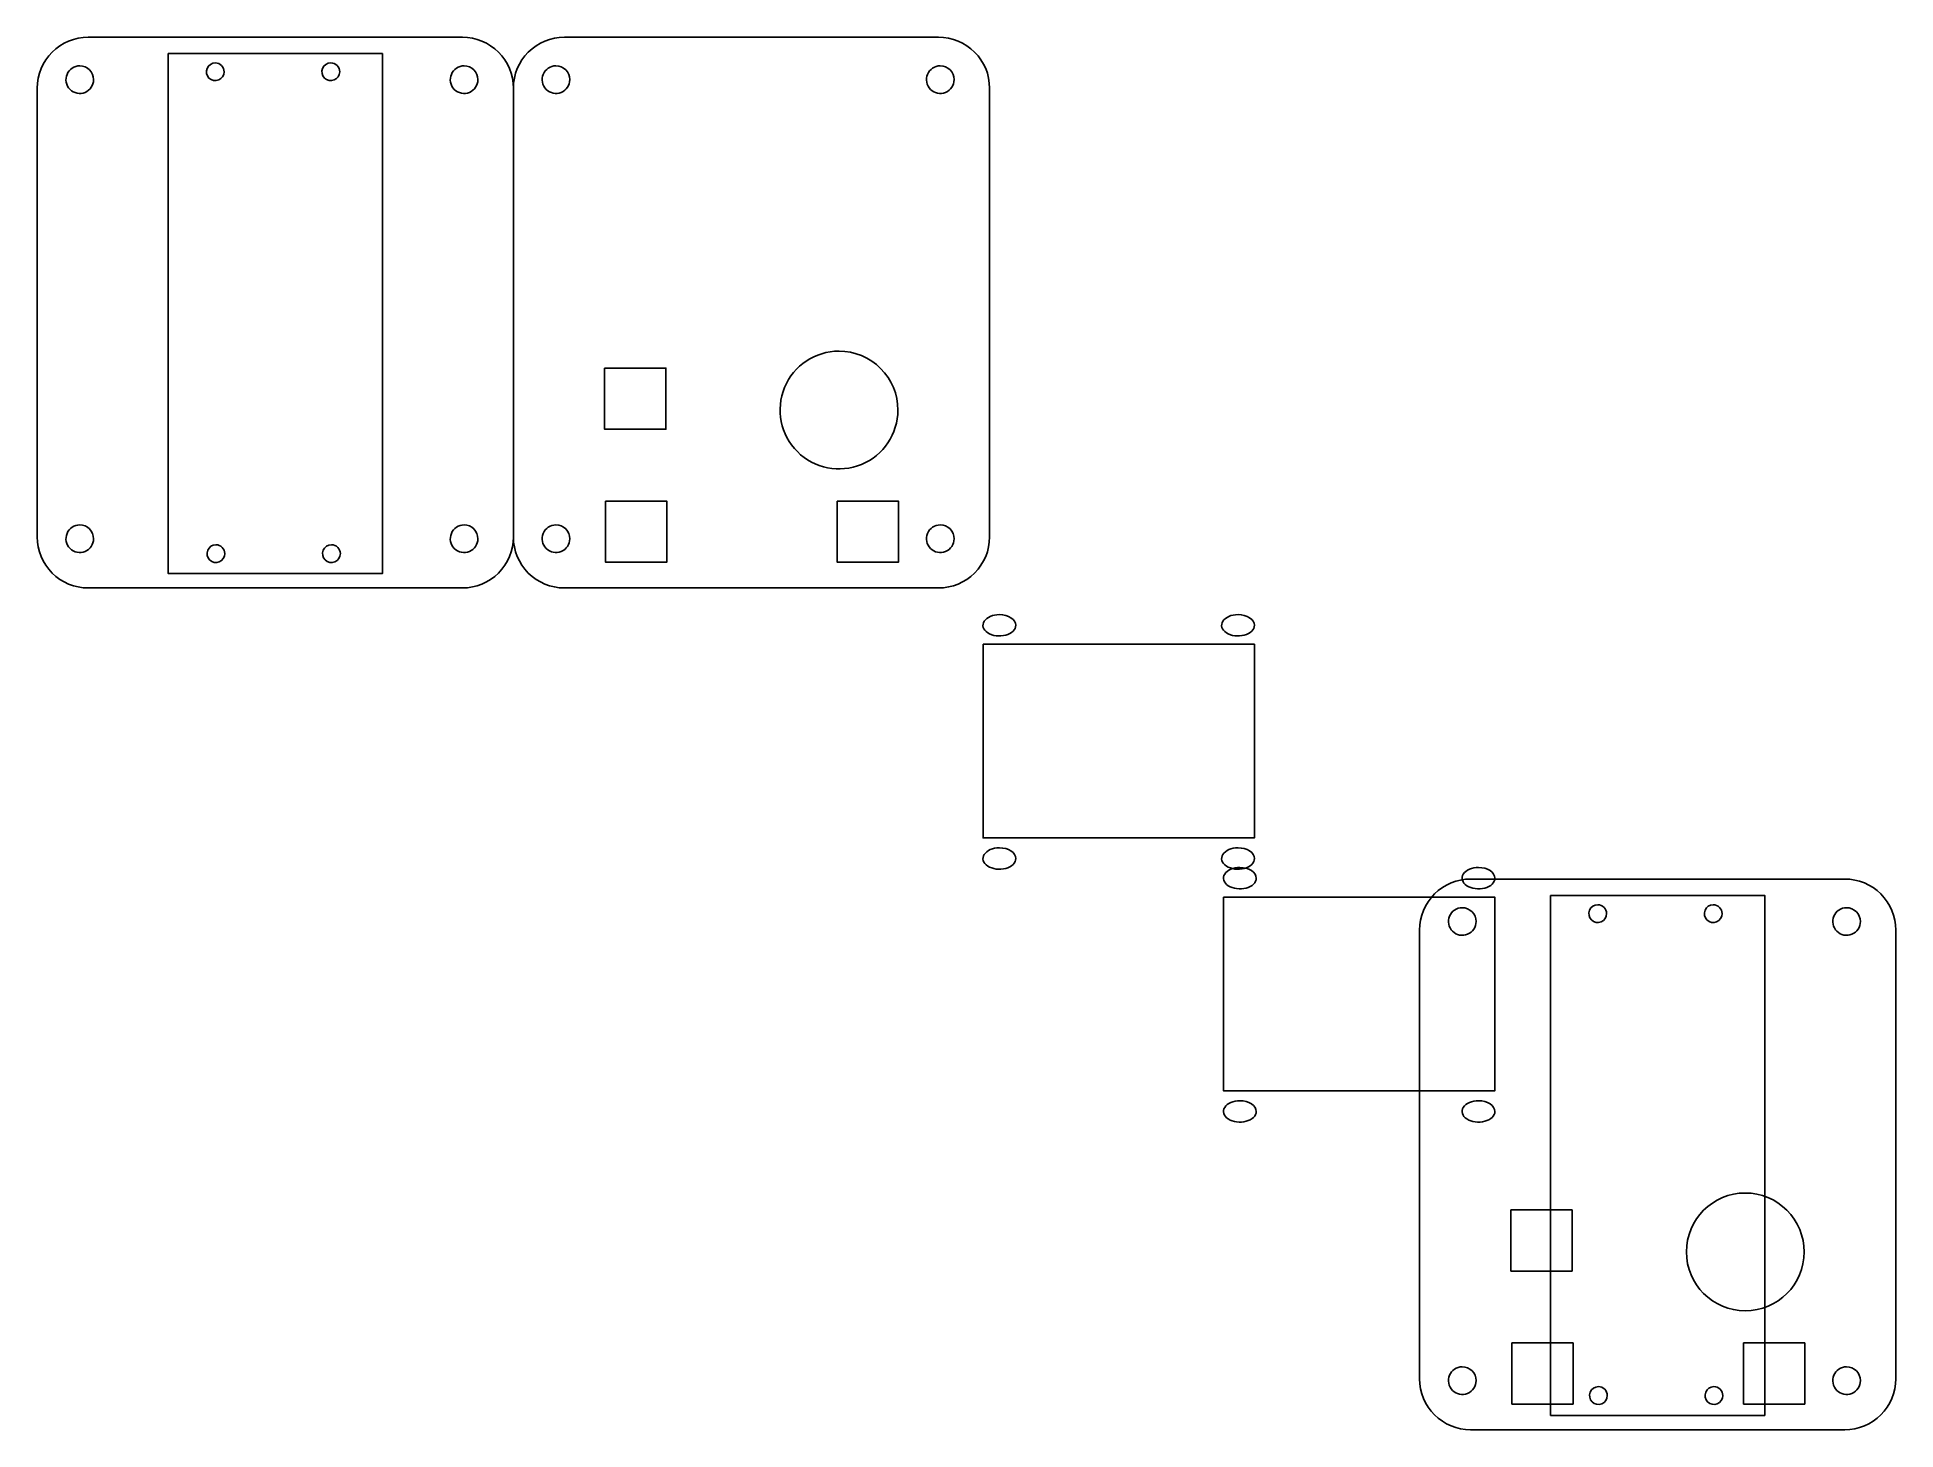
# Model space of a CAD drawing. Extents: x 12 to 701, y -233 to 283.
import ezdxf

# ---------------------------------------------------------------- set-up
doc = ezdxf.new("R2010")
doc.units = 0
for name, color, linetype in [('borad', 7, 'CONTINUOUS'), ('OLED', 7, 'CONTINUOUS'), ('pico', 7, 'CONTINUOUS')]:
    doc.layers.add(name, color=color, linetype=linetype)

msp = doc.modelspace()

# ---------------------------------------------------------------- linework, layer by layer
at = {"layer": 'borad', "color": 1}
for points in [[(31.304985, 283.457492), (169.979653, 283.457492)], [(207.774924, 283.457492), (346.449592, 283.457492)], [(12.407347, 98.176959), (12.407347, 264.559854)], [(188.877286, 98.176959), (188.877286, 264.559854)], [(188.877291, 264.559854), (188.877291, 98.176959)], [(365.34723, 264.559854), (365.34723, 98.176959)], [(169.979653, 79.279321), (31.304985, 79.279321)], [(346.449592, 79.279321), (207.774924, 79.279321)], [(543.626306, -28.616542), (682.300974, -28.616542)], [(524.728668, -213.897075), (524.728668, -47.51418)], [(701.198612, -47.51418), (701.198612, -213.897075)], [(682.300974, -232.794712), (543.626306, -232.794712)]]:
    msp.add_lwpolyline(points, dxfattribs=at)
for points in [[(31.304985, 283.457492)], [(207.774924, 283.457492)], [(60.95729, 277.38981), (140.327369, 277.38981), (140.327369, 84.633904), (60.95729, 84.633904)], [(28.194614, 272.837012)], [(78.409576, 273.919413)], [(121.219971, 273.919413)], [(170.62086, 272.837012)], [(204.664551, 272.837012)], [(347.090804, 272.837012)], [(309.558104, 167.069841)], [(222.709754, 160.806973), (245.386919, 160.806973), (245.386919, 138.129808), (222.709754, 138.129808)], [(223.044593, 111.499268), (245.721759, 111.499268), (245.721759, 88.822103), (223.044593, 88.822103)], [(308.925283, 111.499268), (331.602448, 111.499268), (331.602448, 88.822103), (308.925283, 88.822103)], [(28.194614, 102.651045)], [(170.62086, 102.651045)], [(204.664551, 102.651075)], [(347.090804, 102.651075)], [(78.652774, 95.288015)], [(121.463172, 95.288015)], [(368.991626, 69.409581)], [(457.432571, 69.409581)], [(362.944382, 58.428054), (463.479815, 58.428054), (463.479815, -13.382969), (362.944382, -13.382969)], [(368.991626, -17.054251)], [(457.432571, -17.054251)], [(543.626306, -28.616542)], [(540.515943, -39.237023)], [(682.942148, -39.237023)], [(540.515943, -209.422984)], [(682.942148, -209.422984)]]:
    msp.add_lwpolyline(points, close=True, dxfattribs=at)
for points in [[(17.942337, 277.922502), (21.486332, 281.466496), (26.29302, 283.457492), (31.304985, 283.457492)], [(169.979653, 283.457492), (174.991619, 283.457492), (179.798307, 281.466496), (183.342301, 277.922502)], [(194.412276, 277.922502), (197.956271, 281.466496), (202.762959, 283.457492), (207.774924, 283.457492)], [(346.449592, 283.457492), (351.461558, 283.457492), (356.268246, 281.466496), (359.81224, 277.922502)], [(12.407347, 264.559854), (12.407347, 269.571819), (14.398343, 274.378507), (17.942337, 277.922502)], [(183.342301, 277.922502), (186.886296, 274.378507), (188.877291, 269.571819), (188.877291, 264.559854)], [(188.877286, 264.559854), (188.877286, 269.571819), (190.868282, 274.378507), (194.412276, 277.922502)], [(359.81224, 277.922502), (363.356235, 274.378507), (365.34723, 269.571819), (365.34723, 264.559854)], [(23.46375, 269.67595), (22.671171, 267.762494), (23.109272, 265.560011), (24.573768, 264.095516)], [(28.194614, 272.837012), (26.123504, 272.837012), (24.25633, 271.589406), (23.46375, 269.67595)], [(31.815461, 271.337209), (30.855152, 272.297517), (29.552695, 272.837012), (28.194614, 272.837012)], [(33.315264, 267.716362), (33.315264, 269.074443), (32.775769, 270.3769), (31.815461, 271.337209)], [(75.368306, 271.887302), (74.858791, 270.657223), (75.140427, 269.241341), (76.081889, 268.299879)], [(78.409576, 273.919413), (77.078148, 273.919413), (75.877822, 273.11738), (75.368306, 271.887302)], [(80.737263, 272.955253), (80.119922, 273.572594), (79.282628, 273.919413), (78.409576, 273.919413)], [(79.669311, 267.586297), (80.89939, 268.095812), (81.701423, 269.296139), (81.701423, 270.627566)], [(81.701423, 270.627566), (81.701423, 271.500618), (81.354604, 272.337912), (80.737263, 272.955253)], [(118.178701, 271.887302), (117.669186, 270.657223), (117.950822, 269.241341), (118.892284, 268.299879)], [(121.219971, 273.919413), (119.888543, 273.919413), (118.688217, 273.11738), (118.178701, 271.887302)], [(123.547658, 272.955253), (122.930317, 273.572594), (122.093023, 273.919413), (121.219971, 273.919413)], [(122.479706, 267.586297), (123.709785, 268.095812), (124.511818, 269.296139), (124.511818, 270.627566)], [(124.511818, 270.627566), (124.511818, 271.500618), (124.164999, 272.337912), (123.547658, 272.955253)], [(165.889997, 269.67595), (165.097417, 267.762494), (165.535518, 265.560011), (167.000014, 264.095516)], [(170.62086, 272.837012), (168.549751, 272.837012), (166.682576, 271.589406), (165.889997, 269.67595)], [(174.241707, 271.337209), (173.281399, 272.297517), (171.978941, 272.837012), (170.62086, 272.837012)], [(175.741511, 267.716362), (175.741511, 269.074443), (175.202015, 270.3769), (174.241707, 271.337209)], [(199.933687, 269.67595), (199.141107, 267.762494), (199.579208, 265.560011), (201.043704, 264.095516)], [(204.664551, 272.837012), (202.593441, 272.837012), (200.726266, 271.589406), (199.933687, 269.67595)], [(208.285397, 271.337209), (207.325089, 272.297517), (206.022631, 272.837012), (204.664551, 272.837012)], [(209.785201, 267.716362), (209.785201, 269.074443), (209.245705, 270.3769), (208.285397, 271.337209)], [(342.35994, 269.67595), (341.567361, 267.762494), (342.005462, 265.560011), (343.469958, 264.095516)], [(347.090804, 272.837012), (345.019695, 272.837012), (343.15252, 271.589406), (342.35994, 269.67595)], [(350.711651, 271.337209), (349.751343, 272.297517), (348.448885, 272.837012), (347.090804, 272.837012)], [(352.211455, 267.716362), (352.211455, 269.074443), (351.671959, 270.3769), (350.711651, 271.337209)], [(24.573768, 264.095516), (26.038263, 262.63102), (28.240746, 262.192919), (30.154202, 262.985498)], [(30.154202, 262.985498), (32.067658, 263.778078), (33.315264, 265.645253), (33.315264, 267.716362)], [(76.081889, 268.299879), (77.023351, 267.358418), (78.439232, 267.076781), (79.669311, 267.586297)], [(118.892284, 268.299879), (119.833745, 267.358418), (121.249627, 267.076781), (122.479706, 267.586297)], [(167.000014, 264.095516), (168.46451, 262.63102), (170.666993, 262.192919), (172.580448, 262.985498)], [(172.580448, 262.985498), (174.493904, 263.778078), (175.741511, 265.645253), (175.741511, 267.716362)], [(201.043704, 264.095516), (202.5082, 262.63102), (204.710683, 262.192919), (206.624139, 262.985498)], [(206.624139, 262.985498), (208.537594, 263.778078), (209.785201, 265.645253), (209.785201, 267.716362)], [(343.469958, 264.095516), (344.934454, 262.63102), (347.136937, 262.192919), (349.050392, 262.985498)], [(349.050392, 262.985498), (350.963848, 263.778078), (352.211455, 265.645253), (352.211455, 267.716362)], [(309.558104, 167.069841), (300.729835, 167.069841), (292.770854, 161.75182), (289.392421, 153.595563)], [(324.992249, 160.676809), (320.898859, 164.770198), (315.347031, 167.069841), (309.558104, 167.069841)], [(331.385282, 145.242663), (331.385282, 151.031591), (329.085639, 156.583419), (324.992249, 160.676809)], [(289.392421, 153.595563), (286.013989, 145.439305), (287.88143, 136.051047), (294.123959, 129.808518)], [(317.911003, 125.076981), (326.06726, 128.455413), (331.385282, 136.414394), (331.385282, 145.242663)], [(294.123959, 129.808518), (300.366488, 123.565989), (309.754746, 121.698548), (317.911003, 125.076981)], [(17.942337, 84.814311), (14.398343, 88.358305), (12.407347, 93.164994), (12.407347, 98.176959)], [(23.46375, 99.489983), (22.671171, 97.576527), (23.109272, 95.374044), (24.573768, 93.909548)], [(28.194614, 102.651045), (26.123504, 102.651045), (24.25633, 101.403439), (23.46375, 99.489983)], [(31.815461, 101.151241), (30.855152, 102.11155), (29.552695, 102.651045), (28.194614, 102.651045)], [(30.154202, 92.799531), (32.067658, 93.59211), (33.315264, 95.459285), (33.315264, 97.530395)], [(33.315264, 97.530395), (33.315264, 98.888476), (32.775769, 100.190933), (31.815461, 101.151241)], [(165.889997, 99.489983), (165.097417, 97.576527), (165.535518, 95.374044), (167.000014, 93.909548)], [(170.62086, 102.651045), (168.549751, 102.651045), (166.682576, 101.403439), (165.889997, 99.489983)], [(174.241707, 101.151241), (173.281399, 102.11155), (171.978941, 102.651045), (170.62086, 102.651045)], [(172.580448, 92.799531), (174.493904, 93.59211), (175.741511, 95.459285), (175.741511, 97.530395)], [(175.741511, 97.530395), (175.741511, 98.888476), (175.202015, 100.190933), (174.241707, 101.151241)], [(188.877291, 98.176959), (188.877291, 93.164994), (186.886296, 88.358305), (183.342301, 84.814311)], [(194.412276, 84.814311), (190.868282, 88.358305), (188.877286, 93.164994), (188.877286, 98.176959)], [(199.933687, 99.490013), (199.141107, 97.576557), (199.579208, 95.374074), (201.043704, 93.909579)], [(204.664551, 102.651075), (202.593441, 102.651075), (200.726266, 101.403469), (199.933687, 99.490013)], [(208.285397, 101.151272), (207.325089, 102.11158), (206.022631, 102.651075), (204.664551, 102.651075)], [(206.624139, 92.799561), (208.537594, 93.592141), (209.785201, 95.459316), (209.785201, 97.530425)], [(209.785201, 97.530425), (209.785201, 98.888506), (209.245705, 100.190963), (208.285397, 101.151272)], [(342.35994, 99.490013), (341.567361, 97.576557), (342.005462, 95.374074), (343.469958, 93.909579)], [(347.090804, 102.651075), (345.019695, 102.651075), (343.15252, 101.403469), (342.35994, 99.490013)], [(350.711651, 101.151272), (349.751343, 102.11158), (348.448885, 102.651075), (347.090804, 102.651075)], [(349.050392, 92.799561), (350.963848, 93.592141), (352.211455, 95.459316), (352.211455, 97.530425)], [(352.211455, 97.530425), (352.211455, 98.888506), (351.671959, 100.190963), (350.711651, 101.151272)], [(365.34723, 98.176959), (365.34723, 93.164994), (363.356235, 88.358305), (359.81224, 84.814311)], [(24.573768, 93.909548), (26.038263, 92.445053), (28.240746, 92.006952), (30.154202, 92.799531)], [(75.611504, 93.255904), (75.101989, 92.025825), (75.383625, 90.609943), (76.325086, 89.668482)], [(78.652774, 95.288015), (77.321346, 95.288015), (76.121019, 94.485983), (75.611504, 93.255904)], [(76.325086, 89.668482), (77.266548, 88.72702), (78.68243, 88.445384), (79.912509, 88.954899)], [(80.980461, 94.323856), (80.36312, 94.941197), (79.525826, 95.288015), (78.652774, 95.288015)], [(79.912509, 88.954899), (81.142587, 89.464414), (81.94462, 90.664741), (81.94462, 91.996169)], [(81.94462, 91.996169), (81.94462, 92.869221), (81.597802, 93.706515), (80.980461, 94.323856)], [(118.421903, 93.255904), (117.912387, 92.025825), (118.194024, 90.609943), (119.135485, 89.668482)], [(121.463172, 95.288015), (120.131745, 95.288015), (118.931418, 94.485983), (118.421903, 93.255904)], [(119.135485, 89.668482), (120.076947, 88.72702), (121.492829, 88.445384), (122.722907, 88.954899)], [(123.790859, 94.323856), (123.173518, 94.941197), (122.336224, 95.288015), (121.463172, 95.288015)], [(122.722907, 88.954899), (123.952986, 89.464414), (124.755019, 90.664741), (124.755019, 91.996169)], [(124.755019, 91.996169), (124.755019, 92.869221), (124.4082, 93.706515), (123.790859, 94.323856)], [(167.000014, 93.909548), (168.46451, 92.445053), (170.666993, 92.006952), (172.580448, 92.799531)], [(201.043704, 93.909579), (202.5082, 92.445083), (204.710683, 92.006982), (206.624139, 92.799561)], [(343.469958, 93.909579), (344.934454, 92.445083), (347.136937, 92.006982), (349.050392, 92.799561)], [(31.304985, 79.279321), (26.29302, 79.279321), (21.486332, 81.270316), (17.942337, 84.814311)], [(183.342301, 84.814311), (179.798307, 81.270316), (174.991619, 79.279321), (169.979653, 79.279321)], [(207.774924, 79.279321), (202.762959, 79.279321), (197.956271, 81.270316), (194.412276, 84.814311)], [(359.81224, 84.814311), (356.268246, 81.270316), (351.461558, 79.279321), (346.449592, 79.279321)], [(368.991626, 69.409581), (366.531355, 69.409581), (364.313338, 68.444419), (363.371833, 66.964149)], [(373.29283, 68.249317), (372.152079, 68.992221), (370.60489, 69.409581), (368.991626, 69.409581)], [(457.432571, 69.409581), (454.9723, 69.409581), (452.754283, 68.444419), (451.812778, 66.964149)], [(461.733774, 68.249317), (460.593024, 68.992221), (459.045835, 69.409581), (457.432571, 69.409581)], [(363.371833, 66.964149), (362.430328, 65.48388), (362.950748, 63.780016), (364.690422, 62.647066)], [(364.690422, 62.647066), (366.430097, 61.514117), (369.046426, 61.175197), (371.319421, 61.788345)], [(371.319421, 61.788345), (373.592415, 62.401493), (375.074446, 63.845959), (375.074446, 65.448191)], [(375.074446, 65.448191), (375.074446, 66.498817), (374.43358, 67.506412), (373.29283, 68.249317)], [(451.812778, 66.964149), (450.871273, 65.48388), (451.391693, 63.780016), (453.131367, 62.647066)], [(453.131367, 62.647066), (454.871042, 61.514117), (457.487371, 61.175197), (459.760365, 61.788345)], [(459.760365, 61.788345), (462.03336, 62.401493), (463.515391, 63.845959), (463.515391, 65.448191)], [(463.515391, 65.448191), (463.515391, 66.498817), (462.874525, 67.506412), (461.733774, 68.249317)], [(363.371833, -19.499683), (362.430328, -20.979952), (362.950748, -22.683817), (364.690422, -23.816766)], [(368.991626, -17.054251), (366.531355, -17.054251), (364.313338, -18.019413), (363.371833, -19.499683)], [(373.29283, -18.214515), (372.152079, -17.471611), (370.60489, -17.054251), (368.991626, -17.054251)], [(375.074446, -21.015641), (375.074446, -19.965015), (374.43358, -18.95742), (373.29283, -18.214515)], [(451.812778, -19.499683), (450.871273, -20.979952), (451.391693, -22.683817), (453.131367, -23.816766)], [(457.432571, -17.054251), (454.9723, -17.054251), (452.754283, -18.019413), (451.812778, -19.499683)], [(461.733774, -18.214515), (460.593024, -17.471611), (459.045835, -17.054251), (457.432571, -17.054251)], [(463.515391, -21.015641), (463.515391, -19.965015), (462.874525, -18.95742), (461.733774, -18.214515)], [(364.690422, -23.816766), (366.430097, -24.949715), (369.046426, -25.288635), (371.319421, -24.675487)], [(371.319421, -24.675487), (373.592415, -24.062339), (375.074446, -22.617873), (375.074446, -21.015641)], [(453.131367, -23.816766), (454.871042, -24.949715), (457.487371, -25.288635), (459.760365, -24.675487)], [(459.760365, -24.675487), (462.03336, -24.062339), (463.515391, -22.617873), (463.515391, -21.015641)], [(524.728668, -47.51418), (524.728668, -42.502214), (526.719663, -37.695526), (530.263658, -34.151532)], [(530.263658, -34.151532), (533.807652, -30.607537), (538.61434, -28.616542), (543.626306, -28.616542)], [(682.300974, -28.616542), (687.312939, -28.616542), (692.119627, -30.607537), (695.663622, -34.151532)], [(695.663622, -34.151532), (699.207616, -37.695526), (701.198612, -42.502214), (701.198612, -47.51418)], [(540.515943, -39.237023), (538.444834, -39.237023), (536.577659, -40.484629), (535.785079, -42.398085)], [(544.13679, -40.736827), (543.176482, -39.776518), (541.874024, -39.237023), (540.515943, -39.237023)], [(545.636594, -44.357673), (545.636594, -42.999592), (545.097098, -41.697135), (544.13679, -40.736827)], [(682.942148, -39.237023), (680.871038, -39.237023), (679.003863, -40.484629), (678.211284, -42.398085)], [(686.562995, -40.736827), (685.602686, -39.776518), (684.300229, -39.237023), (682.942148, -39.237023)], [(688.062798, -44.357673), (688.062798, -42.999592), (687.523303, -41.697135), (686.562995, -40.736827)], [(535.785079, -42.398085), (534.9925, -44.311541), (535.430601, -46.514024), (536.895097, -47.97852)], [(536.895097, -47.97852), (538.359593, -49.443015), (540.562075, -49.881116), (542.475531, -49.088537)], [(542.475531, -49.088537), (544.388987, -48.295958), (545.636594, -46.428783), (545.636594, -44.357673)], [(678.211284, -42.398085), (677.418705, -44.311541), (677.856806, -46.514024), (679.321302, -47.97852)], [(679.321302, -47.97852), (680.785797, -49.443015), (682.98828, -49.881116), (684.901736, -49.088537)], [(684.901736, -49.088537), (686.815192, -48.295958), (688.062798, -46.428783), (688.062798, -44.357673)], [(535.785079, -212.584047), (534.9925, -214.497502), (535.430601, -216.699985), (536.895097, -218.164481)], [(540.515943, -209.422984), (538.444834, -209.422984), (536.577659, -210.670591), (535.785079, -212.584047)], [(544.13679, -210.922788), (543.176482, -209.96248), (541.874024, -209.422984), (540.515943, -209.422984)], [(545.636594, -214.543635), (545.636594, -213.185554), (545.097098, -211.883096), (544.13679, -210.922788)], [(678.211284, -212.584047), (677.418705, -214.497502), (677.856806, -216.699985), (679.321302, -218.164481)], [(682.942148, -209.422984), (680.871038, -209.422984), (679.003863, -210.670591), (678.211284, -212.584047)], [(686.562995, -210.922788), (685.602686, -209.96248), (684.300229, -209.422984), (682.942148, -209.422984)], [(688.062798, -214.543635), (688.062798, -213.185554), (687.523303, -211.883096), (686.562995, -210.922788)], [(530.263658, -227.259722), (526.719663, -223.715728), (524.728668, -218.90904), (524.728668, -213.897075)], [(536.895097, -218.164481), (538.359593, -219.628977), (540.562075, -220.067078), (542.475531, -219.274499)], [(542.475531, -219.274499), (544.388987, -218.481919), (545.636594, -216.614744), (545.636594, -214.543635)], [(679.321302, -218.164481), (680.785797, -219.628977), (682.98828, -220.067078), (684.901736, -219.274499)], [(684.901736, -219.274499), (686.815192, -218.481919), (688.062798, -216.614744), (688.062798, -214.543635)], [(701.198612, -213.897075), (701.198612, -218.90904), (699.207616, -223.715728), (695.663622, -227.259722)], [(543.626306, -232.794712), (538.61434, -232.794712), (533.807652, -230.803717), (530.263658, -227.259722)], [(695.663622, -227.259722), (692.119627, -230.803717), (687.312939, -232.794712), (682.300974, -232.794712)]]:
    msp.add_open_spline(points, degree=3, dxfattribs=at)
at = {"layer": 'OLED', "color": 1}
for points in [[(458.100726, -24.340319)], [(546.541671, -24.340319)], [(452.053482, -35.321846), (552.588915, -35.321846), (552.588915, -107.132869), (452.053482, -107.132869)], [(458.100726, -110.804151)], [(546.541671, -110.804151)], [(558.561109, -151.267087), (581.238274, -151.267087), (581.238274, -173.944252), (558.561109, -173.944252)], [(645.409474, -145.004193)], [(558.895975, -200.574765), (581.57314, -200.574765), (581.57314, -223.251931), (558.895975, -223.251931)], [(644.77663, -200.574765), (667.453795, -200.574765), (667.453795, -223.251931), (644.77663, -223.251931)]]:
    msp.add_lwpolyline(points, close=True, dxfattribs=at)
for points in [[(452.480933, -26.785751), (451.539428, -28.26602), (452.059848, -29.969884), (453.799522, -31.102834)], [(458.100726, -24.340319), (455.640455, -24.340319), (453.422438, -25.305481), (452.480933, -26.785751)], [(462.40193, -25.500583), (461.261179, -24.757679), (459.71399, -24.340319), (458.100726, -24.340319)], [(464.183546, -28.301709), (464.183546, -27.251083), (463.54268, -26.243488), (462.40193, -25.500583)], [(540.921878, -26.785751), (539.980373, -28.26602), (540.500793, -29.969884), (542.240467, -31.102834)], [(546.541671, -24.340319), (544.0814, -24.340319), (541.863383, -25.305481), (540.921878, -26.785751)], [(550.842874, -25.500583), (549.702124, -24.757679), (548.154935, -24.340319), (546.541671, -24.340319)], [(552.624491, -28.301709), (552.624491, -27.251083), (551.983625, -26.243488), (550.842874, -25.500583)], [(453.799522, -31.102834), (455.539197, -32.235783), (458.155526, -32.574703), (460.428521, -31.961555)], [(460.428521, -31.961555), (462.701515, -31.348407), (464.183546, -29.903941), (464.183546, -28.301709)], [(542.240467, -31.102834), (543.980142, -32.235783), (546.596471, -32.574703), (548.869465, -31.961555)], [(548.869465, -31.961555), (551.14246, -31.348407), (552.624491, -29.903941), (552.624491, -28.301709)], [(452.480933, -113.249583), (451.539428, -114.729852), (452.059848, -116.433717), (453.799522, -117.566666)], [(458.100726, -110.804151), (455.640455, -110.804151), (453.422438, -111.769313), (452.480933, -113.249583)], [(462.40193, -111.964415), (461.261179, -111.221511), (459.71399, -110.804151), (458.100726, -110.804151)], [(460.428521, -118.425387), (462.701515, -117.812239), (464.183546, -116.367773), (464.183546, -114.765541)], [(464.183546, -114.765541), (464.183546, -113.714915), (463.54268, -112.70732), (462.40193, -111.964415)], [(540.921878, -113.249583), (539.980373, -114.729852), (540.500793, -116.433717), (542.240467, -117.566666)], [(546.541671, -110.804151), (544.0814, -110.804151), (541.863383, -111.769313), (540.921878, -113.249583)], [(550.842874, -111.964415), (549.702124, -111.221511), (548.154935, -110.804151), (546.541671, -110.804151)], [(548.869465, -118.425387), (551.14246, -117.812239), (552.624491, -116.367773), (552.624491, -114.765541)], [(552.624491, -114.765541), (552.624491, -113.714915), (551.983625, -112.70732), (550.842874, -111.964415)], [(453.799522, -117.566666), (455.539197, -118.699615), (458.155526, -119.038535), (460.428521, -118.425387)], [(542.240467, -117.566666), (543.980142, -118.699615), (546.596471, -119.038535), (548.869465, -118.425387)], [(645.409474, -145.004193), (633.354657, -145.004193), (623.582296, -154.776553), (623.582296, -166.83137)], [(660.843619, -151.397225), (656.750229, -147.303835), (651.198401, -145.004193), (645.409474, -145.004193)], [(667.236652, -166.83137), (667.236652, -161.042443), (664.937009, -155.490615), (660.843619, -151.397225)], [(623.582296, -166.83137), (623.582296, -178.886187), (633.354657, -188.658548), (645.409474, -188.658548)], [(645.409474, -188.658548), (657.464291, -188.658548), (667.236652, -178.886187), (667.236652, -166.83137)]]:
    msp.add_open_spline(points, degree=3, dxfattribs=at)
at = {"layer": 'pico', "color": 1}
for points in [[(573.278589, -34.684226), (652.648668, -34.684226), (652.648668, -227.440131), (573.278589, -227.440131)], [(590.730898, -38.154623)], [(633.541304, -38.154623)], [(590.974072, -216.785999)], [(633.784479, -216.785999)]]:
    msp.add_lwpolyline(points, close=True, dxfattribs=at)
for points in [[(587.689628, -40.186734), (587.180113, -41.416813), (587.461749, -42.832695), (588.403211, -43.774156)], [(590.730898, -38.154623), (589.39947, -38.154623), (588.199143, -38.956655), (587.689628, -40.186734)], [(593.058585, -39.118782), (592.441244, -38.501441), (591.60395, -38.154623), (590.730898, -38.154623)], [(594.022744, -41.446469), (594.022744, -40.573417), (593.675926, -39.736123), (593.058585, -39.118782)], [(630.500034, -40.186734), (629.990519, -41.416813), (630.272155, -42.832695), (631.213617, -43.774156)], [(633.541304, -38.154623), (632.209876, -38.154623), (631.00955, -38.956655), (630.500034, -40.186734)], [(635.868991, -39.118782), (635.25165, -38.501441), (634.414356, -38.154623), (633.541304, -38.154623)], [(636.833151, -41.446469), (636.833151, -40.573417), (636.486332, -39.736123), (635.868991, -39.118782)], [(588.403211, -43.774156), (589.344672, -44.715618), (590.760554, -44.997254), (591.990633, -44.487739)], [(591.990633, -44.487739), (593.220712, -43.978224), (594.022744, -42.777897), (594.022744, -41.446469)], [(631.213617, -43.774156), (632.155078, -44.715618), (633.57096, -44.997254), (634.801039, -44.487739)], [(634.801039, -44.487739), (636.031118, -43.978224), (636.833151, -42.777897), (636.833151, -41.446469)], [(587.932803, -218.818111), (587.423287, -220.048189), (587.704924, -221.464071), (588.646385, -222.405533)], [(590.974072, -216.785999), (589.642645, -216.785999), (588.442318, -217.588032), (587.932803, -218.818111)], [(593.30176, -217.750159), (592.684419, -217.132818), (591.847124, -216.785999), (590.974072, -216.785999)], [(592.233808, -223.119115), (593.463886, -222.6096), (594.265919, -221.409273), (594.265919, -220.077846)], [(594.265919, -220.077846), (594.265919, -219.204794), (593.9191, -218.3675), (593.30176, -217.750159)], [(630.743209, -218.818111), (630.233694, -220.048189), (630.51533, -221.464071), (631.456792, -222.405533)], [(633.784479, -216.785999), (632.453051, -216.785999), (631.252724, -217.588032), (630.743209, -218.818111)], [(636.112166, -217.750159), (635.494825, -217.132818), (634.657531, -216.785999), (633.784479, -216.785999)], [(635.044214, -223.119115), (636.274293, -222.6096), (637.076325, -221.409273), (637.076325, -220.077846)], [(637.076325, -220.077846), (637.076325, -219.204794), (636.729507, -218.3675), (636.112166, -217.750159)], [(588.646385, -222.405533), (589.587847, -223.346994), (591.003729, -223.628631), (592.233808, -223.119115)], [(631.456792, -222.405533), (632.398253, -223.346994), (633.814135, -223.628631), (635.044214, -223.119115)]]:
    msp.add_open_spline(points, degree=3, dxfattribs=at)

doc.saveas('drawing.dxf')
